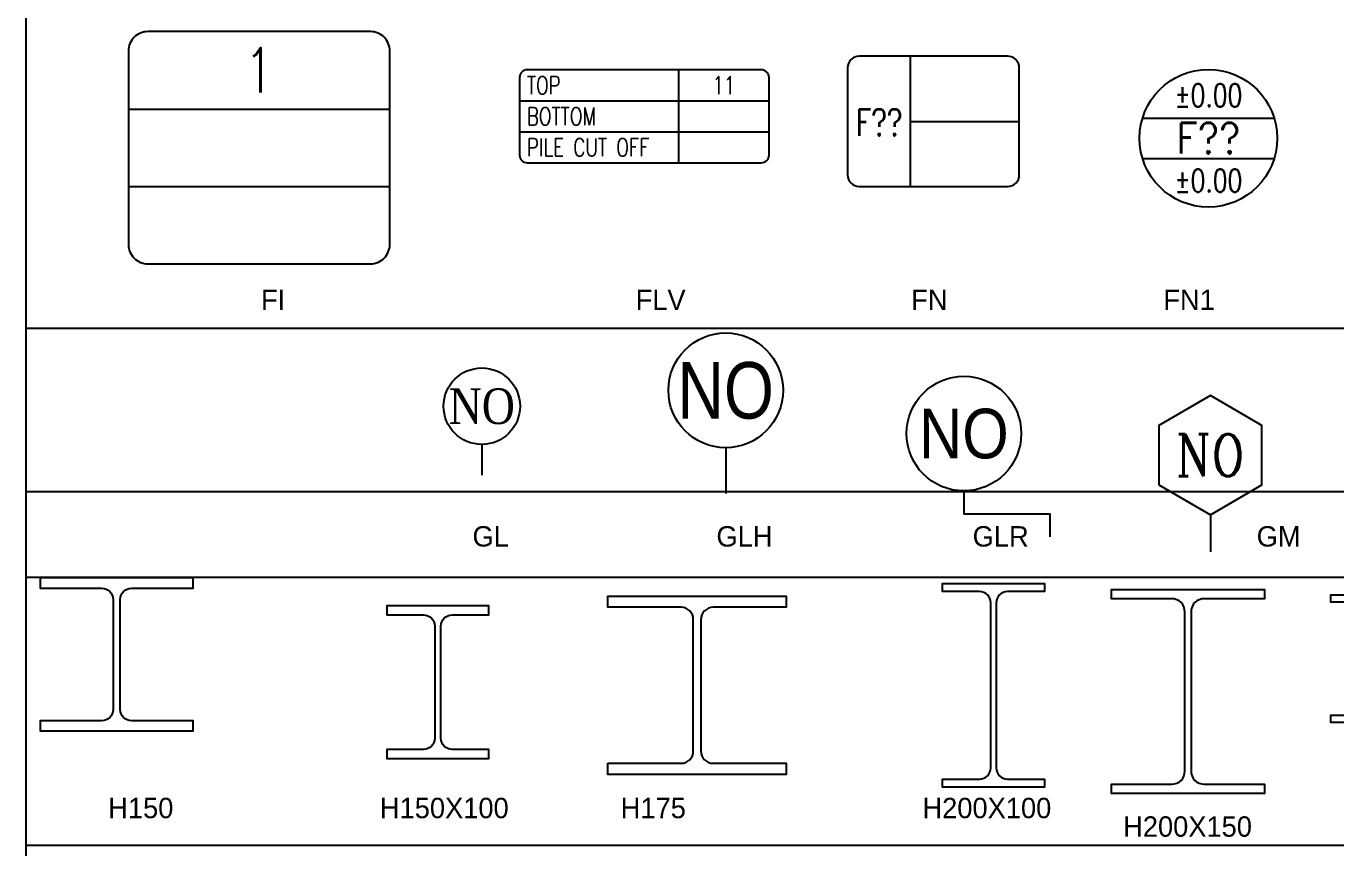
# Model space of a CAD drawing. Header units: inches. Extents: x -2548 to -2391, y 2200 to 2352.
# Drawn here: x -2547.27 to -2521.57, y 2288.53 to 2304.65 of the extents above; entities that cross this region are included whole.
import ezdxf
from ezdxf.enums import TextEntityAlignment as Align

# ---------------------------------------------------------------- set-up
doc = ezdxf.new("R2010")
doc.units = ezdxf.units.IN
doc.header["$MEASUREMENT"] = 0
for name, color, linetype in [('4', 4, 'Continuous'), ('H-150X100X6X9', 4, 'Continuous'), ('H-150X150X7X10', 7, 'Continuous'), ('H-175X175X7-5X11', 9, 'Continuous'), ('H-200X100X5-5X8', 7, 'Continuous'), ('H-200X150X6X9', 9, 'Continuous'), ('H-250X250X9X14', 7, 'Continuous'), ('TXT', 2, 'Continuous'), ('VPORTS', 7, 'Continuous')]:
    doc.layers.add(name, color=color, linetype=linetype)
doc.styles.add('EUR', font='eur_____.pfb', dxfattribs={"width": 0.95})
doc.styles.add('RC', font='ROMANC.SHX')
doc.styles.add('Rs75', font='romans.shx', dxfattribs={"width": 0.75})
doc.styles.add('TIMES', font='times.shx')

# ---------------------------------------------------------------- blocks, each defined once
blk = doc.blocks.new('Fl')
at = {"color": 9}
for p, q in [((-5.129, 1.519), (5.129, 1.519)), ((-5.129, -1.519), (5.129, -1.519))]:
    blk.add_line(p, q, dxfattribs=at)
blk.add_lwpolyline([(-5.129, -3.797, 0.414214), (-4.369, -4.556), (4.369, -4.556, 0.414214), (5.129, -3.797), (5.129, 3.797, 0.414214), (4.369, 4.556), (-4.369, 4.556, 0.414214), (-5.129, 3.797)], format="xyb", close=True, dxfattribs=at)
at = {"color": 2, "style": 'Rs75', "width": 0.8}
for p in [(0, 3.037), (0, 0), (0, -3.037)]:
    blk.add_attdef('%%P0.000', text='', height=1.75, dxfattribs=at).set_placement(p, align=Align.MIDDLE)
blk = doc.blocks.new('FLV')
at = {"color": 4}
blk.add_line((3.38, -4.56), (3.38, 4.56), dxfattribs=at)
at = {"color": 1}
for p, q in [((-12.24, 1.52), (12.24, 1.52)), ((-12.24, -1.52), (12.24, -1.52))]:
    blk.add_line(p, q, dxfattribs=at)
blk.add_lwpolyline([(-12.24, -3.8, 0.414214), (-11.48, -4.56), (11.48, -4.56, 0.414214), (12.24, -3.8), (12.24, 3.8, 0.414214), (11.48, 4.56), (-11.48, 4.56, 0.414214), (-12.24, 3.8)], format="xyb", close=True, dxfattribs=at)
at = {"color": 4, "style": 'Rs75', "width": 0.75}
for s, p in [('TOP', (-11.52, 3.04)), ('BOTTOM', (-11.52, 0)), ('PILE CUT OFF', (-11.52, -3.04))]:
    blk.add_text(s, height=1.75, dxfattribs=at).set_placement(p, align=Align.MIDDLE_LEFT)
at = {"color": 2, "style": 'Rs75', "width": 0.75}
for p in [(7.81, 3.04), (7.81, 0), (7.81, -3.04)]:
    blk.add_attdef('%%P0.000', text='', height=1.75, dxfattribs=at).set_placement(p, align=Align.MIDDLE)
blk = doc.blocks.new('FN')
at = {"color": 1}
for p, q in [((-1.495, -4.261), (-1.495, 4.261)), ((-1.495, 0), (5.614, 0))]:
    blk.add_line(p, q, dxfattribs=at)
blk.add_lwpolyline([(-5.614, -3.501, 0.414214), (-4.854, -4.261), (4.854, -4.261, 0.414214), (5.614, -3.501), (5.614, 3.501, 0.414214), (4.854, 4.261), (-4.854, 4.261, 0.414214), (-5.614, 3.501)], format="xyb", close=True, dxfattribs=at)
at = {"color": 2, "style": 'Rs75', "width": 0.75}
for p in [(2.06, 2.097), (2.06, -2.164)]:
    blk.add_attdef('%%P0.000', text='', height=1.5, dxfattribs=at).set_placement(p, align=Align.MIDDLE)
at = {"color": 4, "style": 'Rs75', "width": 0.75}
blk.add_attdef('F88', text='', height=1.75, dxfattribs=at).set_placement((-3.554, -0.067), align=Align.MIDDLE)
blk = doc.blocks.new('FN1')
at = {"color": 8}
for p, q in [((-4.301, 1.322), (4.301, 1.322)), ((-4.301, -1.322), (4.301, -1.322))]:
    blk.add_line(p, q, dxfattribs=at)
blk.add_circle((0, 0), 4.5, dxfattribs=at)
at = {"color": 2, "style": 'Rs75', "width": 0.75}
for p in [(0, 2.81), (0, -2.769)]:
    blk.add_attdef('%%P0.00', text='', height=1.5, dxfattribs=at).set_placement(p, align=Align.MIDDLE)
at = {"color": 4, "style": 'Rs75', "width": 0.9}
blk.add_attdef('FSS', text='', height=2, dxfattribs=at).set_placement((0, 0), align=Align.MIDDLE)
blk = doc.blocks.new('GL')
at = {"color": 8}
blk.add_line((0, 3), (0, 0), dxfattribs=at)
at = {"color": 9}
blk.add_circle((0, 6.75), 3.75, dxfattribs=at)
at = {"color": 2, "style": 'TIMES', "width": 0.85}
blk.add_attdef('NO', text='', height=3.5, dxfattribs=at).set_placement((0, 6.75), align=Align.MIDDLE)
blk = doc.blocks.new('GLH')
at = {"color": 8}
blk.add_line((0, 3), (0, 0), dxfattribs=at)
at = {"color": 9}
blk.add_circle((0, 6.75), 3.75, dxfattribs=at)
at = {"color": 6, "style": 'EUR', "width": 0.85}
blk.add_attdef('NO', text='', height=3.7, dxfattribs=at).set_placement((0, 6.75), align=Align.MIDDLE)
blk = doc.blocks.new('Glr')
at = {"color": 8}
blk.add_lwpolyline([(-5.625, 3), (-5.625, 1.5), (0, 1.5), (0, 0)], dxfattribs=at)
at = {"color": 9}
blk.add_circle((-5.625, 6.75), 3.75, dxfattribs=at)
at = {"color": 6, "style": 'EUR', "width": 0.9}
blk.add_attdef('NO', text='', height=3.25, dxfattribs=at).set_placement((-5.625, 6.75), align=Align.MIDDLE)
blk = doc.blocks.new('GM')
at = {"color": 9}
blk.add_lwpolyline([(-3.375, 4.801), (0, 2.853), (3.375, 4.801), (3.375, 8.699), (0, 10.647), (-3.375, 8.699)], close=True, dxfattribs=at)
at = {"layer": 'TXT', "color": 8}
blk.add_line((0, 2.853), (0, 0.433), dxfattribs=at)
at = {"layer": 'TXT', "color": 5, "style": 'RC', "width": 0.85}
blk.add_attdef('NO', text='', height=2.75, dxfattribs=at).set_placement((0, 6.75), align=Align.MIDDLE)
blk = doc.blocks.new('H150')
at = {"layer": 'H-150X150X7X10'}
blk.add_lwpolyline([(14.5, -65, -0.414214), (3.5, -54), (3.5, 54, -0.414214), (14.5, 65), (75, 65), (75, 75), (-75, 75), (-75, 65), (-14.5, 65, -0.414214), (-3.5, 54), (-3.5, -54, -0.414214), (-14.5, -65), (-75, -65), (-75, -75), (75, -75), (75, -65)], format="xyb", close=True, dxfattribs=at)
blk = doc.blocks.new('H150X100')
at = {"layer": 'H-150X100X6X9'}
blk.add_lwpolyline([(14, -66, -0.414214), (3, -55), (3, 55, -0.414214), (14, 66), (50, 66), (50, 75), (-50, 75), (-50, 66), (-14, 66, -0.414214), (-3, 55), (-3, -55, -0.414214), (-14, -66), (-50, -66), (-50, -75), (50, -75), (50, -66)], format="xyb", close=True, dxfattribs=at)
blk = doc.blocks.new('H175')
at = {"layer": 'H-175X175X7-5X11'}
blk.add_lwpolyline([(-87.5, -76.5), (-15.75, -76.5, 0.4142136), (-3.75, -64.5), (-3.75, 64.5, 0.4142136), (-15.75, 76.5), (-87.5, 76.5), (-87.5, 87.5), (87.5, 87.5), (87.5, 76.5), (15.75, 76.5, 0.4142136), (3.75, 64.5), (3.75, -64.5, 0.4142136), (15.75, -76.5), (87.5, -76.5), (87.5, -87.5), (-87.5, -87.5)], format="xyb", close=True, dxfattribs=at)
blk = doc.blocks.new('H200X100')
at = {"layer": 'H-200X100X5-5X8'}
blk.add_lwpolyline([(-13.75, 92), (-50, 92), (-50, 100), (50, 100), (50, 92), (13.75, 92, 0.4142136), (2.75, 81), (2.75, -81, 0.4142136), (13.75, -92), (50, -92), (50, -100), (-50, -100), (-50, -92), (-13.75, -92, 0.4142136), (-2.75, -81), (-2.75, 81, 0.4142136)], format="xyb", close=True, dxfattribs=at)
blk = doc.blocks.new('H200X150')
at = {"layer": 'H-200X150X6X9'}
blk.add_lwpolyline([(-16, 91), (-75, 91), (-75, 100), (75, 100), (75, 91), (16, 91, 0.414214), (3, 78), (3, -78, 0.414214), (16, -91), (75, -91), (75, -100), (-75, -100), (-75, -91), (-16, -91, 0.414214), (-3, -78), (-3, 78, 0.414214)], format="xyb", close=True, dxfattribs=at)
blk = doc.blocks.new('H250')
at = {"layer": 'H-250X250X9X14'}
blk.add_lwpolyline([(125, -125), (-125, -125), (-125, -111), (-20.5, -111, 0.414214), (-4.5, -95), (-4.5, 95, 0.414214), (-20.5, 111), (-125, 111), (-125, 125), (125, 125), (125, 111), (20.5, 111, 0.414214), (4.5, 95), (4.5, -95, 0.414214), (20.5, -111), (125, -111)], format="xyb", close=True, dxfattribs=at)

msp = doc.modelspace()

# ---------------------------------------------------------------- linework, layer by layer
for p, q in [((-2547.27235, 2293.84294), (-2476.47077, 2293.84294)), ((-2547.27235, 2288.58486), (-2476.47077, 2288.58486))]:
    msp.add_line(p, q)
for points in [[(-2547.27235, 2351.85742), (-2476.47077, 2351.85742), (-2476.47077, 2295.51363), (-2547.27235, 2295.51363)], [(-2547.27235, 2298.72904), (-2476.47077, 2298.72904), (-2476.47077, 2242.38525), (-2547.27235, 2242.38525)]]:
    msp.add_lwpolyline(points, close=True)

# ---------------------------------------------------------------- block references
at = {"layer": 'VPORTS'}
ref = msp.add_blockref('Fl', (-2542.70131, 2302.26702), dxfattribs=dict(at, xscale=0.5, yscale=0.5, zscale=0.5))
ref.add_attrib('%%P0.000', '1', dxfattribs={"layer": '0', "color": 2, "height": 0.875, "style": 'Rs75', "width": 0.8}).set_placement((-2542.70131, 2303.78577), align=Align.MIDDLE)
for name, p, xscale, yscale, zscale, values in [('FN', (-2529.46817, 2302.78339), 0.3, 0.3, 0.3, {'F88': 'F??'}), ('GLH', (-2533.5447, 2295.4817), 0.3, 0.3, 0.3, {'NO': 'NO'}), ('GL', (-2538.33098, 2295.84509), 0.2, 0.2, 0.2, {'NO': 'NO'}), ('Glr', (-2527.18321, 2294.63379), 0.3, 0.3, 0.3, {'NO': 'NO'}), ('GM', (-2524.03276, 2294.20983), 0.3, 0.3, 0.3, {'NO': 'NO'})]:
    msp.add_blockref(name, p, dxfattribs=dict(at, xscale=xscale, yscale=yscale, zscale=zscale)).add_auto_attribs(values)
ref = msp.add_blockref('FLV', (-2535.14252, 2302.8831), dxfattribs=dict(at, xscale=0.2, yscale=0.2, zscale=0.2))
ref.add_attrib('%%P0.000', '11', dxfattribs={"layer": '0', "color": 2, "height": 0.35, "style": 'Rs75', "width": 0.75}).set_placement((-2533.58048, 2303.4906), align=Align.MIDDLE)
ref = msp.add_blockref('FN1', (-2524.07252, 2302.45228), dxfattribs=dict(at, xscale=0.3, yscale=0.3, zscale=0.3))
ref.add_attrib('FSS', 'F??', dxfattribs={"layer": '0', "color": 4, "height": 0.6, "style": 'Rs75', "width": 0.9}).set_placement((-2524.07252, 2302.45228), align=Align.MIDDLE)
ref.add_attrib('%%P0.00', '%%p0.00', dxfattribs={"layer": '0', "color": 2, "height": 0.45, "style": 'Rs75', "width": 0.75}).set_placement((-2524.07252, 2303.2953), align=Align.MIDDLE)
ref.add_attrib('%%P0.00', '%%p0.00', dxfattribs={"layer": '0', "color": 2, "height": 0.45, "style": 'Rs75', "width": 0.75}).set_placement((-2524.07252, 2301.62145), align=Align.MIDDLE)
for name, p, xscale, yscale, zscale in [('H150', (-2545.49595, 2292.32486), 0.02, 0.02, 0.02), ('H200X100', (-2528.28961, 2291.7192), 0.02, 0.02, 0.02), ('H200X150', (-2524.4727, 2291.59807), 0.02, 0.02, 0.02), ('H175', (-2534.10584, 2291.7192), 0.02, 0.02, 0.02), ('H250', (-2520.41773, 2292.24201), 0.01, 0.01, 0.01), ('H150X100', (-2539.19504, 2291.77977), 0.02, 0.02, 0.02)]:
    msp.add_blockref(name, p, dxfattribs=dict(at, xscale=xscale, yscale=yscale, zscale=zscale))

# ---------------------------------------------------------------- texts
at = {"layer": '4'}
for s, p in [('FI', (-2542.66431, 2299.08234)), ('FLV', (-2535.31242, 2299.08234)), ('FN', (-2529.90454, 2299.08234)), ('FN1', (-2524.95615, 2299.08234)), ('GL', (-2538.51333, 2294.44154)), ('GLH', (-2533.72705, 2294.44154)), ('GLR', (-2528.69844, 2294.44154)), ('GM', (-2523.12455, 2294.44154)), ('H150', (-2545.66245, 2289.11179)), ('H150X100', (-2540.3309, 2289.11179)), ('H175', (-2535.60522, 2289.11179)), ('H200X100', (-2529.68308, 2289.11179)), ('H200X150', (-2525.74501, 2288.74839))]:
    msp.add_text(s, height=0.4, dxfattribs=at).set_placement(p)

doc.saveas('drawing.dxf')
